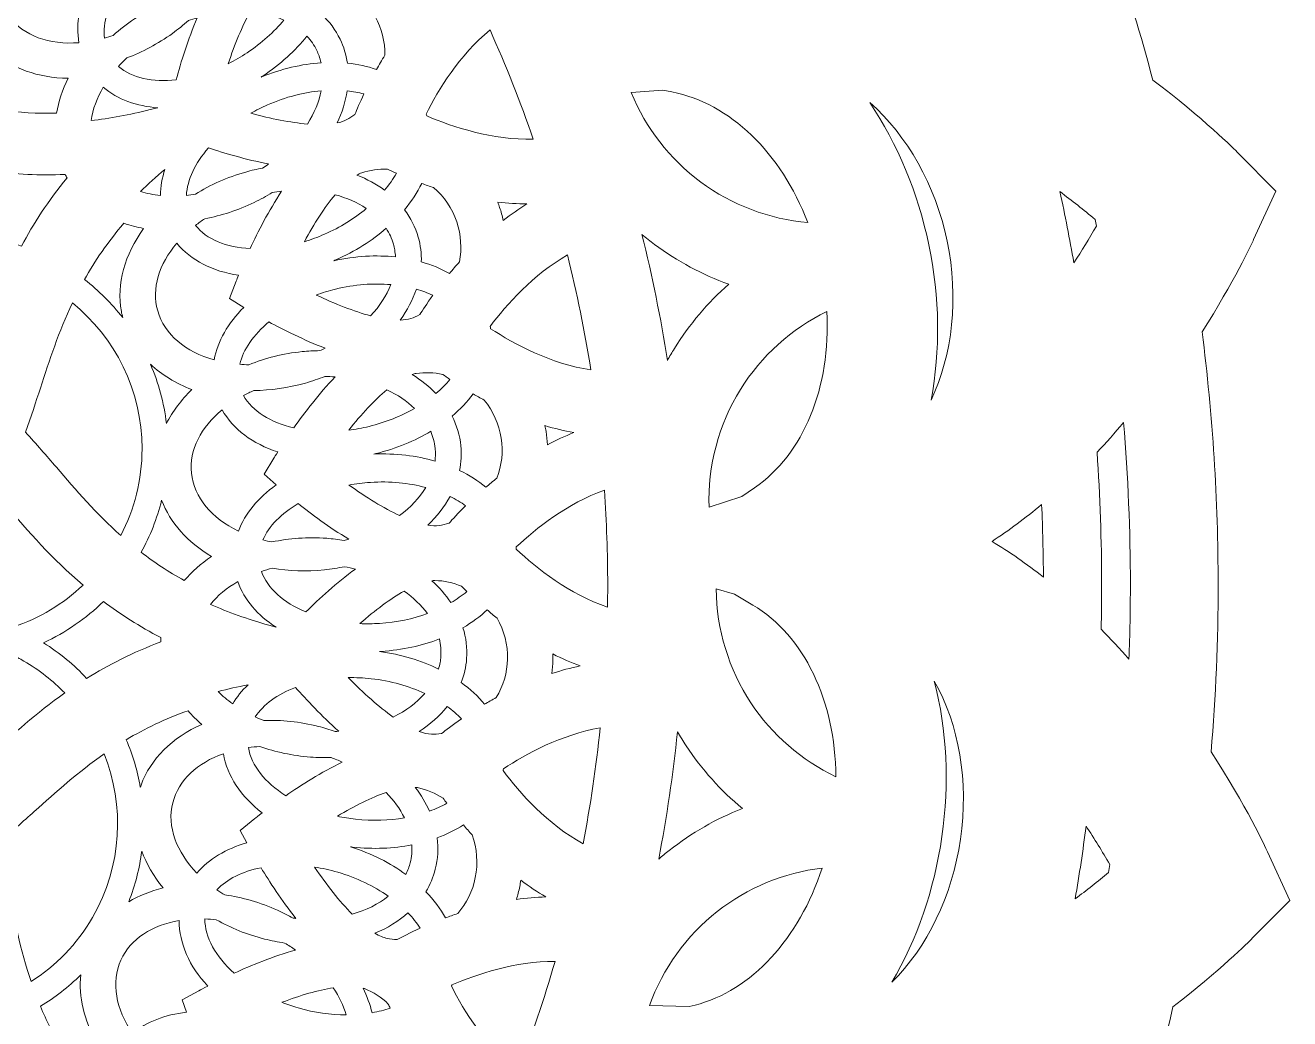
# Model space of a CAD drawing. Header units: millimetres. Extents: x 37 to 1687, y -819 to -120.
# Drawn here: x 675.8 to 773.5, y -693.8 to -616.9 of the extents above; entities that cross this region are included whole.
import ezdxf

# ---------------------------------------------------------------- set-up
doc = ezdxf.new("R2010")
doc.units = ezdxf.units.MM
doc.header["$MEASUREMENT"] = 0
doc.layers.add('Layer 8', color=7, linetype='Continuous')

msp = doc.modelspace()

# ---------------------------------------------------------------- linework, layer by layer
at = {"layer": 'Layer 8', "lineweight": 0}
for points, knots in [([(771.782, -680.862), (771.62, -680.506), (770.142, -677.313), (767.421, -673.133), (767.778, -668.852), (767.959, -664.504), (767.959, -660.206), (767.959, -653.67), (767.542, -647.094), (766.72, -640.657), (769.186, -636.788), (770.553, -633.844), (770.704, -633.515), (770.704, -633.515), (772.415, -629.77), (772.415, -629.77), (772.415, -629.77), (769.518, -626.835), (769.518, -626.835), (769.247, -626.562), (766.796, -624.114), (762.917, -621.183), (761.098, -614.313), (758.769, -607.505), (755.993, -600.942), (754.488, -597.383), (752.792, -593.777), (750.95, -590.221), (751.837, -586.033), (752.087, -583.037), (752.114, -582.701), (752.114, -582.701), (752.424, -578.615), (752.424, -578.615), (752.424, -578.615), (748.713, -576.849), (748.713, -576.849), (748.589, -576.79), (745.674, -575.408), (741.216, -573.982), (735.962, -566.35), (729.957, -559.14), (723.366, -552.549), (721.782, -550.965), (720.125, -549.38), (718.438, -547.836), (717.817, -543.893), (717.09, -541.341), (717.059, -541.234), (717.059, -541.234), (715.945, -537.313), (715.945, -537.313), (715.945, -537.313), (711.87, -536.911), (711.87, -536.911), (711.501, -536.876), (709.515, -536.7), (706.58, -536.7), (705.996, -536.7), (705.396, -536.707), (704.793, -536.722), (695.534, -530.027), (685.502, -524.375), (674.973, -519.922), (674.326, -519.649), (673.645, -519.367), (672.902, -519.066), (671.18, -516.065), (669.831, -514.203), (669.773, -514.124), (669.773, -514.124), (667.386, -510.841), (667.386, -510.841), (667.386, -510.841), (663.445, -511.834), (663.445, -511.834), (663.343, -511.86), (660.957, -512.464), (657.496, -513.758), (645.482, -510.332), (633, -508.404), (620.384, -508.026), (617.926, -505.975), (616.166, -504.777), (615.969, -504.645), (615.969, -504.645), (612.607, -502.378), (612.607, -502.378), (612.607, -502.378), (609.247, -504.645), (609.247, -504.645), (609.029, -504.792), (607.082, -506.118), (604.425, -508.368), (591.882, -509.281), (579.514, -511.745), (567.655, -515.693), (564.543, -514.551), (562.388, -513.993), (562.145, -513.932), (562.145, -513.932), (558.204, -512.938), (558.204, -512.938), (558.204, -512.938), (555.812, -516.227), (555.812, -516.227), (555.649, -516.453), (554.191, -518.491), (552.379, -521.712), (541.359, -526.755), (530.947, -533.126), (521.424, -540.655), (520.926, -540.645), (520.499, -540.641), (520.086, -540.641), (516.969, -540.641), (514.876, -540.844), (514.789, -540.853), (514.789, -540.853), (510.723, -541.254), (510.723, -541.254), (510.723, -541.254), (509.607, -545.172), (509.607, -545.172), (509.572, -545.295), (508.756, -548.182), (508.121, -552.481), (508.098, -552.504), (508.075, -552.526), (508.052, -552.549), (499.906, -560.695), (492.695, -569.744), (486.617, -579.447), (482.409, -580.821), (479.716, -582.104), (479.603, -582.159), (479.603, -582.159), (475.893, -583.923), (475.893, -583.923), (475.893, -583.923), (476.203, -588.01), (476.203, -588.01), (476.214, -588.154), (476.481, -591.551), (477.52, -596.236), (476.737, -597.922), (476.051, -599.463), (475.425, -600.942), (471.789, -609.54), (468.94, -618.5), (466.956, -627.577), (463.342, -630.353), (461.074, -632.62), (460.822, -632.875), (460.822, -632.875), (457.926, -635.807), (457.926, -635.807), (457.926, -635.807), (459.637, -639.552), (459.637, -639.552), (459.801, -639.91), (461.291, -643.122), (463.998, -647.281), (463.64, -651.559), (463.459, -655.906), (463.459, -660.206), (463.459, -666.742), (463.876, -673.319), (464.699, -679.757), (462.232, -683.626), (460.865, -686.568), (460.715, -686.897), (460.715, -686.897), (459.003, -690.641), (459.003, -690.641), (459.003, -690.641), (461.899, -693.573), (461.899, -693.573), (462.168, -693.846), (464.604, -696.286), (468.502, -699.233), (470.321, -706.101), (472.65, -712.908), (475.425, -719.47), (476.931, -723.03), (478.628, -726.636), (480.469, -730.192), (479.547, -734.549), (479.315, -737.582), (479.305, -737.709), (479.305, -737.709), (478.993, -741.797), (478.993, -741.797), (478.993, -741.797), (482.703, -743.562), (482.703, -743.562), (482.827, -743.622), (485.74, -745.004), (490.203, -746.43), (495.457, -754.062), (501.462, -761.272), (508.052, -767.863), (509.633, -769.444), (511.29, -771.028), (512.98, -772.576), (513.579, -776.383), (514.28, -778.899), (514.359, -779.179), (514.359, -779.179), (515.474, -783.099), (515.474, -783.099), (515.474, -783.099), (519.538, -783.5), (519.538, -783.5), (519.757, -783.522), (521.766, -783.712), (524.838, -783.712), (525.42, -783.712), (526.02, -783.705), (526.626, -783.69), (535.885, -790.385), (545.917, -796.037), (556.445, -800.49), (557.082, -800.759), (557.763, -801.04), (558.516, -801.345), (560.181, -804.248), (561.497, -806.083), (561.646, -806.288), (561.646, -806.288), (564.033, -809.571), (564.033, -809.571), (564.033, -809.571), (567.974, -808.577), (567.974, -808.577), (568.075, -808.552), (570.453, -807.951), (573.922, -806.654), (585.935, -810.08), (598.417, -812.008), (611.034, -812.386), (613.477, -814.424), (615.251, -815.633), (615.45, -815.767), (615.45, -815.767), (618.811, -818.033), (618.811, -818.033), (618.811, -818.033), (622.171, -815.768), (622.171, -815.768), (622.389, -815.621), (624.339, -814.294), (626.996, -812.044), (639.535, -811.13), (651.902, -808.666), (663.763, -804.719), (666.975, -805.897), (669.179, -806.457), (669.274, -806.48), (669.274, -806.48), (673.215, -807.474), (673.215, -807.474), (673.215, -807.474), (675.603, -804.191), (675.603, -804.191), (675.668, -804.101), (677.195, -801.988), (679.045, -798.697), (690.064, -793.655), (700.474, -787.284), (709.995, -779.756), (710.481, -779.766), (710.916, -779.771), (711.332, -779.771), (714.465, -779.771), (716.543, -779.568), (716.63, -779.56), (716.63, -779.56), (720.695, -779.158), (720.695, -779.158), (720.695, -779.158), (721.81, -775.239), (721.81, -775.239), (721.845, -775.116), (722.662, -772.22), (723.296, -767.932), (723.32, -767.909), (723.343, -767.886), (723.366, -767.863), (731.513, -759.716), (738.724, -750.667), (744.802, -740.964), (748.849, -739.641), (751.518, -738.395), (751.816, -738.253), (751.816, -738.253), (755.526, -736.488), (755.526, -736.488), (755.526, -736.488), (755.216, -732.403), (755.216, -732.403), (755.204, -732.257), (754.932, -728.838), (753.898, -724.175), (754.681, -722.491), (755.367, -720.949), (755.993, -719.47), (759.629, -710.873), (762.478, -701.914), (764.461, -692.837), (768.084, -690.054), (770.346, -687.79), (770.597, -687.537), (770.597, -687.537), (773.492, -684.604), (773.492, -684.604), (773.492, -684.604), (771.782, -680.862), (771.782, -680.862)], [0, 0, 0, 0, 1, 1, 1, 2, 2, 2, 3, 3, 3, 4, 4, 4, 5, 5, 5, 6, 6, 6, 7, 7, 7, 8, 8, 8, 9, 9, 9, 10, 10, 10, 11, 11, 11, 12, 12, 12, 13, 13, 13, 14, 14, 14, 15, 15, 15, 16, 16, 16, 17, 17, 17, 18, 18, 18, 19, 19, 19, 20, 20, 20, 21, 21, 21, 22, 22, 22, 23, 23, 23, 24, 24, 24, 25, 25, 25, 26, 26, 26, 27, 27, 27, 28, 28, 28, 29, 29, 29, 30, 30, 30, 31, 31, 31, 32, 32, 32, 33, 33, 33, 34, 34, 34, 35, 35, 35, 36, 36, 36, 37, 37, 37, 38, 38, 38, 39, 39, 39, 40, 40, 40, 41, 41, 41, 42, 42, 42, 43, 43, 43, 44, 44, 44, 45, 45, 45, 46, 46, 46, 47, 47, 47, 48, 48, 48, 49, 49, 49, 50, 50, 50, 51, 51, 51, 52, 52, 52, 53, 53, 53, 54, 54, 54, 55, 55, 55, 56, 56, 56, 57, 57, 57, 58, 58, 58, 59, 59, 59, 60, 60, 60, 61, 61, 61, 62, 62, 62, 63, 63, 63, 64, 64, 64, 65, 65, 65, 66, 66, 66, 67, 67, 67, 68, 68, 68, 69, 69, 69, 70, 70, 70, 71, 71, 71, 72, 72, 72, 73, 73, 73, 74, 74, 74, 75, 75, 75, 76, 76, 76, 77, 77, 77, 78, 78, 78, 79, 79, 79, 80, 80, 80, 81, 81, 81, 82, 82, 82, 83, 83, 83, 84, 84, 84, 85, 85, 85, 86, 86, 86, 87, 87, 87, 88, 88, 88, 89, 89, 89, 90, 90, 90, 91, 91, 91, 92, 92, 92, 93, 93, 93, 94, 94, 94, 95, 95, 95, 96, 96, 96, 97, 97, 97, 98, 98, 98, 99, 99, 99, 100, 100, 100, 101, 101, 101, 102, 102, 102, 103, 103, 103, 104, 104, 104, 105, 105, 105, 106, 106, 106, 106]), ([(679.914, -618.293), (677.643, -618.467), (675.636, -617.791), (674.514, -616.234), (673.458, -614.77), (673.384, -612.808), (674.114, -610.831), (675.588, -611.716), (677.456, -611.939), (679.427, -611.54), (679.424, -611.665), (679.421, -611.772), (679.42, -611.853), (679.42, -611.853), (679.394, -613.304), (679.394, -613.304), (679.394, -613.304), (680.754, -613.585), (680.754, -613.585), (679.982, -615.177), (679.68, -616.806), (679.914, -618.293)], [0, 0, 0, 0, 1, 1, 1, 2, 2, 2, 3, 3, 3, 4, 4, 4, 5, 5, 5, 6, 6, 6, 7, 7, 7, 7]), ([(682.974, -613.975), (684.283, -614.168), (686.009, -614.359), (687.792, -614.39), (687.643, -614.544), (687.489, -614.696), (687.33, -614.844), (686.915, -615.002), (686.502, -615.178), (686.091, -615.376), (684.757, -616.02), (683.573, -616.826), (682.567, -617.734), (682.342, -617.811), (682.118, -617.884), (681.894, -617.946), (681.764, -616.742), (682.157, -615.345), (682.974, -613.975)], [0, 0, 0, 0, 1, 1, 1, 2, 2, 2, 3, 3, 3, 4, 4, 4, 5, 5, 5, 6, 6, 6, 6]), ([(702.919, -620.367), (702.224, -620.119), (701.467, -619.956), (700.667, -619.875), (700.573, -619.237), (700.389, -618.615), (700.103, -618.022), (699.752, -617.295), (699.272, -616.661), (698.692, -616.119), (699.122, -615.365), (699.449, -614.596), (699.662, -613.832), (699.975, -613.888), (700.298, -613.941), (700.635, -613.989), (701.554, -614.542), (702.309, -615.329), (702.824, -616.272), (703.326, -617.19), (703.58, -618.223), (703.565, -619.27), (703.332, -619.647), (703.117, -620.014), (702.919, -620.367)], [0, 0, 0, 0, 1, 1, 1, 2, 2, 2, 3, 3, 3, 4, 4, 4, 5, 5, 5, 6, 6, 6, 7, 7, 7, 8, 8, 8, 8]), ([(687.439, -621.168), (685.616, -621.373), (684.004, -621.03), (682.985, -620.123), (683.183, -619.902), (683.392, -619.687), (683.613, -619.476), (684.819, -619.027), (686.015, -618.395), (687.15, -617.577), (687.15, -617.577), (687.15, -617.577), (687.15, -617.577), (687.585, -617.263), (687.995, -616.931), (688.384, -616.586), (688.61, -616.506), (688.836, -616.434), (689.062, -616.368), (688.347, -618.049), (687.807, -619.792), (687.439, -621.168)], [0, 0, 0, 0, 1, 1, 1, 2, 2, 2, 3, 3, 3, 4, 4, 4, 5, 5, 5, 6, 6, 6, 7, 7, 7, 7]), ([(693.159, -615.904), (694.113, -615.979), (694.997, -616.193), (695.769, -616.54), (694.997, -617.459), (694.041, -618.328), (692.929, -619.07), (692.449, -619.391), (691.956, -619.674), (691.461, -619.923), (691.96, -618.413), (692.539, -617.006), (693.159, -615.904)], [0, 0, 0, 0, 1, 1, 1, 2, 2, 2, 3, 3, 3, 4, 4, 4, 4]), ([(706.812, -623.956), (706.793, -623.907), (706.774, -623.859), (706.754, -623.81), (707.695, -621.946), (709.332, -619.254), (711.69, -617.308), (712.924, -620.067), (714.046, -622.9), (715.034, -625.755), (711.897, -625.843), (708.798, -624.808), (706.812, -623.956)], [0, 0, 0, 0, 1, 1, 1, 2, 2, 2, 3, 3, 3, 4, 4, 4, 4]), ([(694.004, -620.957), (694.047, -620.928), (694.091, -620.902), (694.134, -620.873), (695.493, -619.966), (696.639, -618.912), (697.547, -617.787), (697.85, -618.115), (698.105, -618.484), (698.302, -618.892), (698.368, -619.029), (698.427, -619.168), (698.478, -619.31), (698.542, -619.485), (698.593, -619.664), (698.635, -619.846), (697.149, -619.948), (695.575, -620.311), (694.004, -620.957)], [0, 0, 0, 0, 1, 1, 1, 2, 2, 2, 3, 3, 3, 4, 4, 4, 5, 5, 5, 6, 6, 6, 6]), ([(679.085, -621.048), (678.648, -621.935), (678.345, -622.847), (678.19, -623.748), (676.68, -623.782), (675.273, -623.685), (673.938, -623.501), (673.927, -621.972), (673.703, -620.435), (673.254, -618.933), (674.724, -620.28), (676.752, -621.019), (679.085, -621.048)], [0, 0, 0, 0, 1, 1, 1, 2, 2, 2, 3, 3, 3, 4, 4, 4, 4]), ([(686.026, -623.323), (686.026, -623.323), (685.435, -623.471), (685.435, -623.471), (683.808, -623.88), (682.291, -624.151), (680.863, -624.314), (680.987, -623.455), (681.309, -622.578), (681.806, -621.729), (682.91, -622.683), (684.377, -623.216), (686.026, -623.323)], [0, 0, 0, 0, 1, 1, 1, 2, 2, 2, 3, 3, 3, 4, 4, 4, 4]), ([(697.576, -624.581), (696.274, -624.472), (694.751, -624.169), (693.205, -623.753), (693.619, -623.517), (694.052, -623.297), (694.503, -623.099), (695.892, -622.488), (697.312, -622.133), (698.645, -622.013), (698.474, -622.872), (698.11, -623.742), (697.576, -624.581)], [0, 0, 0, 0, 1, 1, 1, 2, 2, 2, 3, 3, 3, 4, 4, 4, 4]), ([(701.255, -623.835), (701.039, -623.997), (700.833, -624.13), (700.629, -624.242), (700.418, -624.357), (700.16, -624.441), (699.87, -624.503), (700.259, -623.685), (700.523, -622.848), (700.651, -622.016), (701.105, -622.063), (701.539, -622.14), (701.945, -622.251), (701.628, -622.921), (701.399, -623.469), (701.255, -623.835)], [0, 0, 0, 0, 1, 1, 1, 2, 2, 2, 3, 3, 3, 4, 4, 4, 5, 5, 5, 5]), ([(727.972, -629.066), (725.561, -627.28), (723.721, -624.904), (722.61, -622.154), (722.61, -622.154), (725.047, -621.972), (725.047, -621.972), (725.047, -621.972), (725.75, -622.106), (725.75, -622.106), (730.215, -622.961), (734.168, -626.787), (736.256, -632.198), (733.28, -631.939), (730.374, -630.846), (727.972, -629.066)], [0, 0, 0, 0, 1, 1, 1, 2, 2, 2, 3, 3, 3, 4, 4, 4, 5, 5, 5, 5]), ([(747.019, -633.633), (747.927, -637.986), (747.443, -642.448), (745.775, -645.928), (746.506, -642.08), (746.453, -637.997), (745.604, -633.928), (744.756, -629.867), (743.195, -626.119), (741.038, -622.928), (743.937, -625.46), (746.121, -629.33), (747.019, -633.633)], [0, 0, 0, 0, 1, 1, 1, 2, 2, 2, 3, 3, 3, 4, 4, 4, 4]), ([(694.578, -627.673), (694.428, -627.779), (694.275, -627.883), (694.12, -627.984), (693.684, -628.068), (693.246, -628.168), (692.808, -628.292), (691.379, -628.696), (690.072, -629.285), (688.921, -630.006), (688.688, -630.043), (688.456, -630.074), (688.226, -630.096), (688.301, -628.905), (688.91, -627.618), (689.923, -626.424), (691.169, -626.84), (692.828, -627.329), (694.578, -627.673)], [0, 0, 0, 0, 1, 1, 1, 2, 2, 2, 3, 3, 3, 4, 4, 4, 5, 5, 5, 6, 6, 6, 6]), ([(673.284, -628.238), (675.008, -628.464), (676.855, -628.565), (678.856, -628.474), (678.904, -628.567), (678.955, -628.66), (679.008, -628.753), (677.543, -630.529), (676.406, -632.291), (675.481, -634.019), (674.033, -633.538), (672.497, -633.253), (670.903, -633.194), (671.974, -631.678), (672.774, -630), (673.284, -628.238)], [0, 0, 0, 0, 1, 1, 1, 2, 2, 2, 3, 3, 3, 4, 4, 4, 5, 5, 5, 5]), ([(686.565, -628.087), (686.345, -628.758), (686.232, -629.434), (686.221, -630.1), (685.678, -630.047), (685.158, -629.949), (684.67, -629.805), (685.256, -629.234), (685.884, -628.661), (686.565, -628.087)], [0, 0, 0, 0, 1, 1, 1, 2, 2, 2, 3, 3, 3, 3]), ([(703.546, -629.699), (702.91, -629.23), (702.189, -628.837), (701.4, -628.528), (701.526, -628.459), (701.651, -628.399), (701.773, -628.358), (701.773, -628.358), (701.773, -628.358), (701.773, -628.358), (702.415, -628.141), (703.092, -628.047), (703.775, -628.074), (703.976, -628.17), (704.204, -628.275), (704.453, -628.386), (704.207, -628.829), (703.902, -629.27), (703.546, -629.699)], [0, 0, 0, 0, 1, 1, 1, 2, 2, 2, 3, 3, 3, 4, 4, 4, 5, 5, 5, 6, 6, 6, 6]), ([(707.335, -629.499), (708.156, -630.206), (708.771, -631.12), (709.118, -632.149), (709.454, -633.145), (709.525, -634.21), (709.325, -635.241), (709.052, -635.547), (708.796, -635.849), (708.556, -636.142), (707.904, -635.766), (707.172, -635.465), (706.381, -635.241), (706.398, -634.601), (706.325, -633.961), (706.147, -633.332), (705.927, -632.552), (705.562, -631.841), (705.082, -631.205), (705.623, -630.554), (706.071, -629.873), (706.41, -629.177), (706.707, -629.285), (707.014, -629.393), (707.335, -629.499)], [0, 0, 0, 0, 1, 1, 1, 2, 2, 2, 3, 3, 3, 4, 4, 4, 5, 5, 5, 6, 6, 6, 7, 7, 7, 8, 8, 8, 8]), ([(693.148, -634.219), (691.313, -634.109), (689.78, -633.493), (688.931, -632.423), (689.161, -632.242), (689.403, -632.068), (689.655, -631.9), (690.92, -631.667), (692.209, -631.252), (693.468, -630.644), (693.468, -630.644), (693.468, -630.644), (693.468, -630.644), (693.951, -630.411), (694.413, -630.155), (694.855, -629.882), (695.101, -629.842), (695.345, -629.808), (695.588, -629.782), (694.591, -631.3), (693.758, -632.911), (693.148, -634.219)], [0, 0, 0, 0, 1, 1, 1, 2, 2, 2, 3, 3, 3, 4, 4, 4, 5, 5, 5, 6, 6, 6, 7, 7, 7, 7]), ([(699.713, -630.05), (700.62, -630.288), (701.438, -630.647), (702.127, -631.113), (701.209, -631.881), (700.119, -632.568), (698.899, -633.104), (698.383, -633.33), (697.863, -633.521), (697.345, -633.678), (698.1, -632.286), (698.914, -631.012), (699.713, -630.05)], [0, 0, 0, 0, 1, 1, 1, 2, 2, 2, 3, 3, 3, 4, 4, 4, 4]), ([(755.735, -629.811), (756.66, -630.501), (757.567, -631.217), (758.446, -631.952), (758.481, -632.129), (758.516, -632.306), (758.55, -632.483), (757.998, -633.438), (757.416, -634.383), (756.811, -635.308), (756.489, -633.474), (756.129, -631.636), (755.735, -629.811)], [0, 0, 0, 0, 1, 1, 1, 2, 2, 2, 3, 3, 3, 4, 4, 4, 4]), ([(714.545, -630.756), (713.927, -631.14), (713.317, -631.568), (712.715, -632.038), (712.64, -631.698), (712.547, -631.361), (712.435, -631.03), (712.387, -630.89), (712.337, -630.75), (712.283, -630.612), (713.053, -630.703), (713.807, -630.751), (714.545, -630.756)], [0, 0, 0, 0, 1, 1, 1, 2, 2, 2, 3, 3, 3, 4, 4, 4, 4]), ([(683.2, -639.076), (683.228, -639.235), (683.27, -639.394), (683.309, -639.553), (682.45, -638.451), (681.454, -637.461), (680.347, -636.608), (681.159, -635.162), (682.144, -633.709), (683.397, -632.251), (683.885, -632.423), (684.395, -632.559), (684.924, -632.66), (683.45, -634.674), (682.826, -636.953), (683.2, -639.076)], [0, 0, 0, 0, 1, 1, 1, 2, 2, 2, 3, 3, 3, 4, 4, 4, 5, 5, 5, 5]), ([(699.63, -635.149), (699.678, -635.128), (699.725, -635.11), (699.772, -635.089), (701.266, -634.433), (702.576, -633.595), (703.664, -632.647), (703.909, -633.026), (704.098, -633.436), (704.222, -633.876), (704.264, -634.022), (704.297, -634.169), (704.324, -634.318), (704.355, -634.497), (704.374, -634.678), (704.383, -634.859), (702.902, -634.702), (701.29, -634.786), (699.63, -635.149)], [0, 0, 0, 0, 1, 1, 1, 2, 2, 2, 3, 3, 3, 4, 4, 4, 5, 5, 5, 6, 6, 6, 6]), ([(723.431, -633.127), (723.747, -633.389), (724.07, -633.643), (724.4, -633.887), (726.173, -635.201), (728.1, -636.233), (730.145, -636.965), (728.515, -638.4), (727.104, -640.07), (725.941, -641.945), (725.754, -642.246), (725.575, -642.552), (725.402, -642.863), (724.891, -639.592), (724.231, -636.333), (723.431, -633.127)], [0, 0, 0, 0, 1, 1, 1, 2, 2, 2, 3, 3, 3, 4, 4, 4, 5, 5, 5, 5]), ([(692.661, -638.757), (691.446, -639.972), (690.644, -641.369), (690.37, -642.813), (688.178, -642.199), (686.529, -640.872), (686.007, -639.026), (685.514, -637.284), (686.12, -635.409), (687.491, -633.798), (688.578, -635.131), (690.262, -635.976), (692.255, -636.272), (692.18, -636.46), (692.119, -636.614), (692.078, -636.722), (692.078, -636.722), (691.558, -638.076), (691.558, -638.076), (691.558, -638.076), (692.661, -638.757), (692.661, -638.757)], [0, 0, 0, 0, 1, 1, 1, 2, 2, 2, 3, 3, 3, 4, 4, 4, 5, 5, 5, 6, 6, 6, 7, 7, 7, 7]), ([(711.739, -640.408), (711.729, -640.35), (711.715, -640.292), (711.703, -640.234), (712.954, -638.564), (715.029, -636.206), (717.682, -634.703), (718.407, -637.627), (719.011, -640.61), (719.483, -643.595), (716.391, -643.135), (713.542, -641.587), (711.739, -640.408)], [0, 0, 0, 0, 1, 1, 1, 2, 2, 2, 3, 3, 3, 4, 4, 4, 4]), ([(699.749, -637.345), (701.226, -636.984), (702.688, -636.882), (704.023, -636.996), (703.698, -637.838), (703.167, -638.657), (702.466, -639.41), (701.185, -639.068), (699.719, -638.493), (698.252, -637.802), (698.733, -637.626), (699.233, -637.471), (699.749, -637.345)], [0, 0, 0, 0, 1, 1, 1, 2, 2, 2, 3, 3, 3, 4, 4, 4, 4]), ([(705.997, -637.349), (706.451, -637.478), (706.878, -637.636), (707.269, -637.824), (706.804, -638.476), (706.467, -639.003), (706.274, -639.318), (706.03, -639.442), (705.8, -639.54), (705.573, -639.617), (705.335, -639.697), (705.053, -639.736), (704.741, -639.744), (705.293, -638.982), (705.717, -638.175), (705.997, -637.349)], [0, 0, 0, 0, 1, 1, 1, 2, 2, 2, 3, 3, 3, 4, 4, 4, 5, 5, 5, 5]), ([(679.414, -638.416), (682.698, -641.079), (684.802, -645.143), (684.802, -649.69), (684.802, -652.107), (684.205, -654.386), (683.156, -656.392), (681.257, -654.704), (679.703, -652.897), (678.178, -651.122), (677.416, -650.236), (676.631, -649.322), (675.791, -648.408), (676.22, -647.225), (676.601, -646.05), (676.942, -645.001), (677.645, -642.839), (678.364, -640.639), (679.414, -638.416)], [0, 0, 0, 0, 1, 1, 1, 2, 2, 2, 3, 3, 3, 4, 4, 4, 5, 5, 5, 6, 6, 6, 6]), ([(698.943, -641.917), (698.806, -641.981), (698.666, -642.043), (698.525, -642.103), (698.081, -642.11), (697.632, -642.133), (697.179, -642.179), (695.702, -642.329), (694.312, -642.681), (693.054, -643.192), (692.817, -643.188), (692.581, -643.178), (692.349, -643.159), (692.622, -642.016), (693.422, -640.869), (694.596, -639.878), (695.739, -640.5), (697.282, -641.269), (698.943, -641.917)], [0, 0, 0, 0, 1, 1, 1, 2, 2, 2, 3, 3, 3, 4, 4, 4, 5, 5, 5, 6, 6, 6, 6]), ([(731.04, -645.108), (732.645, -642.52), (734.992, -640.406), (737.721, -639.071), (738.028, -644.943), (735.935, -650.103), (732.136, -652.704), (732.136, -652.704), (731.143, -653.384), (731.143, -653.384), (731.143, -653.384), (728.617, -654.209), (728.617, -654.209), (728.51, -651.021), (729.357, -647.821), (731.04, -645.108)], [0, 0, 0, 0, 1, 1, 1, 2, 2, 2, 3, 3, 3, 4, 4, 4, 5, 5, 5, 5]), ([(688.656, -645.113), (687.82, -645.915), (687.157, -646.805), (686.684, -647.744), (686.494, -646.135), (686.074, -644.596), (685.454, -643.161), (686.321, -643.974), (687.4, -644.638), (688.656, -645.113)], [0, 0, 0, 0, 1, 1, 1, 2, 2, 2, 3, 3, 3, 3]), ([(707.502, -645.42), (706.976, -644.869), (706.359, -644.374), (705.667, -643.945), (705.775, -643.912), (705.882, -643.885), (705.984, -643.869), (706.668, -643.765), (707.36, -643.79), (708.043, -643.945), (708.207, -644.061), (708.393, -644.19), (708.593, -644.326), (708.281, -644.705), (707.913, -645.072), (707.502, -645.42)], [0, 0, 0, 0, 1, 1, 1, 2, 2, 2, 3, 3, 3, 4, 4, 4, 5, 5, 5, 5]), ([(696.53, -648.073), (694.725, -647.651), (693.308, -646.777), (692.649, -645.572), (692.906, -645.434), (693.173, -645.305), (693.448, -645.185), (694.734, -645.175), (696.075, -644.99), (697.421, -644.61), (697.421, -644.61), (697.421, -644.61), (697.421, -644.61), (697.937, -644.464), (698.436, -644.292), (698.919, -644.1), (699.188, -644.103), (699.453, -644.113), (699.715, -644.132), (698.47, -645.448), (697.362, -646.893), (696.53, -648.073)], [0, 0, 0, 0, 1, 1, 1, 2, 2, 2, 3, 3, 3, 4, 4, 4, 5, 5, 5, 6, 6, 6, 7, 7, 7, 7]), ([(705.858, -646.566), (704.822, -647.161), (703.633, -647.646), (702.342, -647.961), (701.815, -648.09), (701.29, -648.184), (700.772, -648.249), (701.755, -647.021), (702.772, -645.923), (703.719, -645.13), (704.548, -645.517), (705.272, -646.002), (705.858, -646.566)], [0, 0, 0, 0, 1, 1, 1, 2, 2, 2, 3, 3, 3, 4, 4, 4, 4]), ([(709.342, -651.368), (709.468, -650.744), (709.506, -650.105), (709.441, -649.458), (709.359, -648.648), (709.121, -647.88), (708.755, -647.167), (709.385, -646.633), (709.933, -646.057), (710.383, -645.448), (710.656, -645.607), (710.941, -645.767), (711.24, -645.928), (711.939, -646.773), (712.394, -647.79), (712.56, -648.879), (712.718, -649.919), (712.602, -650.981), (712.224, -651.963), (711.923, -652.202), (711.641, -652.438), (711.369, -652.67), (710.783, -652.171), (710.1, -651.735), (709.342, -651.368)], [0, 0, 0, 0, 1, 1, 1, 2, 2, 2, 3, 3, 3, 4, 4, 4, 5, 5, 5, 6, 6, 6, 7, 7, 7, 8, 8, 8, 8]), ([(690.991, -646.674), (691.837, -648.18), (693.359, -649.305), (695.283, -649.938), (695.136, -650.172), (695.033, -650.341), (694.984, -650.423), (694.984, -650.423), (694.237, -651.666), (694.237, -651.666), (694.237, -651.666), (695.158, -652.486), (695.158, -652.486), (693.776, -653.468), (692.763, -654.694), (692.251, -656.053), (690.202, -655.068), (688.811, -653.476), (688.617, -651.569), (688.435, -649.766), (689.359, -648.023), (690.991, -646.674)], [0, 0, 0, 0, 1, 1, 1, 2, 2, 2, 3, 3, 3, 4, 4, 4, 5, 5, 5, 6, 6, 6, 7, 7, 7, 7]), ([(761.067, -665.948), (760.363, -665.146), (759.645, -664.371), (758.919, -663.632), (758.946, -662.476), (758.959, -661.325), (758.959, -660.205), (758.959, -656.801), (758.838, -653.355), (758.6, -649.957), (759.293, -649.222), (759.978, -648.456), (760.648, -647.665), (761, -651.82), (761.179, -656.03), (761.179, -660.206), (761.179, -662.101), (761.141, -664.025), (761.067, -665.948)], [0, 0, 0, 0, 1, 1, 1, 2, 2, 2, 3, 3, 3, 4, 4, 4, 5, 5, 5, 6, 6, 6, 6]), ([(707.451, -649.66), (707.466, -649.811), (707.474, -649.962), (707.474, -650.112), (707.474, -650.291), (707.461, -650.468), (707.44, -650.644), (706.008, -650.231), (704.405, -650.033), (702.706, -650.102), (702.756, -650.09), (702.806, -650.08), (702.856, -650.068), (704.44, -649.681), (705.874, -649.085), (707.109, -648.342), (707.287, -648.76), (707.404, -649.201), (707.451, -649.66)], [0, 0, 0, 0, 1, 1, 1, 2, 2, 2, 3, 3, 3, 4, 4, 4, 5, 5, 5, 6, 6, 6, 6]), ([(715.94, -647.899), (716.689, -648.125), (717.43, -648.305), (718.161, -648.439), (717.481, -648.713), (716.8, -649.031), (716.121, -649.392), (716.106, -649.044), (716.072, -648.697), (716.02, -648.352), (716.02, -648.352), (716.02, -648.352), (716.02, -648.352), (715.997, -648.2), (715.97, -648.05), (715.94, -647.899)], [0, 0, 0, 0, 1, 1, 1, 2, 2, 2, 3, 3, 3, 4, 4, 4, 5, 5, 5, 5]), ([(680.242, -660.238), (678.715, -661.679), (676.878, -662.793), (674.842, -663.467), (671.324, -661.975), (667.505, -661.795), (663.999, -662.766), (663.861, -662.699), (663.727, -662.627), (663.591, -662.557), (663.602, -662.549), (663.614, -662.541), (663.626, -662.534), (667.823, -659.667), (670.828, -656.499), (673.007, -652.627), (673.411, -653.085), (673.818, -653.553), (674.249, -654.051), (675.98, -656.051), (677.846, -658.202), (680.242, -660.238)], [0, 0, 0, 0, 1, 1, 1, 2, 2, 2, 3, 3, 3, 4, 4, 4, 5, 5, 5, 6, 6, 6, 7, 7, 7, 7]), ([(706.72, -652.686), (706.242, -653.483), (705.553, -654.218), (704.699, -654.851), (703.481, -654.28), (702.121, -653.444), (700.785, -652.494), (701.322, -652.394), (701.875, -652.323), (702.442, -652.286), (703.962, -652.187), (705.423, -652.34), (706.72, -652.686)], [0, 0, 0, 0, 1, 1, 1, 2, 2, 2, 3, 3, 3, 4, 4, 4, 4]), ([(686.314, -653.673), (686.973, -655.407), (688.305, -656.915), (690.169, -658.023), (689.358, -658.566), (688.648, -659.195), (688.067, -659.887), (686.831, -659.203), (685.732, -658.465), (684.727, -657.692), (685.423, -656.442), (685.96, -655.094), (686.314, -653.673)], [0, 0, 0, 0, 1, 1, 1, 2, 2, 2, 3, 3, 3, 4, 4, 4, 4]), ([(708.601, -653.379), (709.041, -653.593), (709.447, -653.832), (709.809, -654.096), (709.215, -654.679), (708.775, -655.158), (708.523, -655.442), (708.259, -655.523), (708.012, -655.58), (707.772, -655.617), (707.509, -655.656), (707.208, -655.643), (706.878, -655.59), (707.586, -654.916), (708.168, -654.172), (708.601, -653.379)], [0, 0, 0, 0, 1, 1, 1, 2, 2, 2, 3, 3, 3, 4, 4, 4, 5, 5, 5, 5]), ([(713.718, -657.454), (713.719, -657.397), (713.716, -657.339), (713.715, -657.282), (715.229, -655.861), (717.67, -653.908), (720.531, -652.884), (720.701, -655.355), (720.787, -657.813), (720.787, -660.204), (720.787, -660.752), (720.781, -661.324), (720.77, -661.933), (717.814, -660.938), (715.283, -658.923), (713.718, -657.454)], [0, 0, 0, 0, 1, 1, 1, 2, 2, 2, 3, 3, 3, 4, 4, 4, 5, 5, 5, 5]), ([(700.411, -656.773), (699.973, -656.702), (699.527, -656.647), (699.073, -656.614), (697.593, -656.505), (696.162, -656.611), (694.835, -656.895), (694.599, -656.849), (694.367, -656.798), (694.14, -656.739), (694.596, -655.673), (695.561, -654.693), (696.861, -653.924), (697.867, -654.728), (699.247, -655.754), (700.768, -656.684), (700.65, -656.715), (700.531, -656.745), (700.411, -656.773)], [0, 0, 0, 0, 1, 1, 1, 2, 2, 2, 3, 3, 3, 4, 4, 4, 5, 5, 5, 6, 6, 6, 6]), ([(754.458, -659.612), (753.153, -658.583), (751.825, -657.658), (750.489, -656.849), (751.78, -656.005), (753.063, -655.052), (754.322, -654.001), (754.404, -655.879), (754.45, -657.759), (754.458, -659.612)], [0, 0, 0, 0, 1, 1, 1, 2, 2, 2, 3, 3, 3, 3]), ([(701.283, -658.99), (699.829, -660.058), (698.491, -661.28), (697.454, -662.31), (695.733, -661.584), (694.473, -660.474), (694.025, -659.167), (694.301, -659.077), (694.585, -658.997), (694.877, -658.926), (696.145, -659.14), (697.497, -659.191), (698.889, -659.05), (698.889, -659.05), (698.889, -659.05), (698.889, -659.05), (699.423, -658.995), (699.944, -658.913), (700.453, -658.808), (700.735, -658.861), (701.012, -658.921), (701.283, -658.99)], [0, 0, 0, 0, 1, 1, 1, 2, 2, 2, 3, 3, 3, 4, 4, 4, 5, 5, 5, 6, 6, 6, 7, 7, 7, 7]), ([(692.2, -659.965), (692.697, -661.366), (693.738, -662.574), (695.158, -663.493), (695.158, -663.493), (694.591, -663.331), (694.591, -663.331), (692.929, -662.857), (691.44, -662.316), (690.089, -661.722), (690.628, -661.044), (691.346, -660.45), (692.2, -659.965)], [0, 0, 0, 0, 1, 1, 1, 2, 2, 2, 3, 3, 3, 4, 4, 4, 4]), ([(707.193, -659.888), (707.26, -659.882), (707.327, -659.875), (707.391, -659.875), (707.407, -659.875), (707.423, -659.876), (707.438, -659.876), (708.147, -659.893), (708.838, -660.043), (709.492, -660.323), (709.627, -660.459), (709.766, -660.593), (709.904, -660.727), (709.538, -661.036), (709.122, -661.324), (708.669, -661.588), (708.264, -660.982), (707.768, -660.411), (707.193, -659.888)], [0, 0, 0, 0, 1, 1, 1, 2, 2, 2, 3, 3, 3, 4, 4, 4, 5, 5, 5, 6, 6, 6, 6]), ([(731.852, -669.341), (731.852, -669.341), (731.852, -669.341), (731.852, -669.341), (730.136, -666.744), (729.198, -663.647), (729.17, -660.531), (729.17, -660.531), (730.579, -660.922), (730.579, -660.922), (730.579, -660.922), (732, -661.771), (732, -661.771), (735.964, -664.137), (738.373, -669.162), (738.426, -675.051), (735.778, -673.786), (733.47, -671.788), (731.852, -669.341)], [0, 0, 0, 0, 1, 1, 1, 2, 2, 2, 3, 3, 3, 4, 4, 4, 5, 5, 5, 6, 6, 6, 6]), ([(677.184, -664.689), (678.909, -663.892), (680.474, -662.809), (681.817, -661.497), (683.13, -662.481), (684.592, -663.425), (686.26, -664.291), (686.254, -664.4), (686.251, -664.51), (686.25, -664.621), (684.073, -665.434), (682.193, -666.401), (680.517, -667.445), (679.553, -666.403), (678.437, -665.475), (677.184, -664.689)], [0, 0, 0, 0, 1, 1, 1, 2, 2, 2, 3, 3, 3, 4, 4, 4, 5, 5, 5, 5]), ([(701.635, -663.206), (702.809, -662.18), (703.991, -661.291), (705.049, -660.689), (705.773, -661.203), (706.382, -661.791), (706.85, -662.43), (705.728, -662.835), (704.475, -663.105), (703.152, -663.191), (702.638, -663.224), (702.131, -663.227), (701.635, -663.206)], [0, 0, 0, 0, 1, 1, 1, 2, 2, 2, 3, 3, 3, 4, 4, 4, 4]), ([(709.46, -667.765), (709.69, -667.175), (709.837, -666.556), (709.884, -665.912), (709.944, -665.094), (709.842, -664.293), (709.603, -663.523), (710.3, -663.117), (710.927, -662.656), (711.467, -662.148), (711.721, -662.363), (711.977, -662.574), (712.237, -662.78), (712.792, -663.741), (713.07, -664.835), (713.044, -665.951), (713.019, -667.002), (712.721, -668.028), (712.179, -668.929), (711.86, -669.102), (711.556, -669.274), (711.265, -669.446), (710.768, -668.835), (710.159, -668.271), (709.46, -667.765)], [0, 0, 0, 0, 1, 1, 1, 2, 2, 2, 3, 3, 3, 4, 4, 4, 5, 5, 5, 6, 6, 6, 7, 7, 7, 8, 8, 8, 8]), ([(703.292, -665.355), (704.919, -665.249), (706.433, -664.911), (707.779, -664.394), (707.883, -664.841), (707.924, -665.3), (707.89, -665.765), (707.878, -665.916), (707.86, -666.066), (707.833, -666.214), (707.803, -666.386), (707.761, -666.554), (707.711, -666.721), (706.371, -666.064), (704.826, -665.59), (703.139, -665.362), (703.19, -665.36), (703.241, -665.358), (703.292, -665.355)], [0, 0, 0, 0, 1, 1, 1, 2, 2, 2, 3, 3, 3, 4, 4, 4, 5, 5, 5, 6, 6, 6, 6]), ([(671.789, -674.503), (670.434, -671.219), (668.5, -668.321), (665.836, -665.587), (667.254, -665.985), (668.747, -666.202), (670.291, -666.202), (671.819, -666.202), (673.297, -665.989), (674.702, -665.599), (675.025, -665.754), (675.346, -665.919), (675.661, -666.101), (676.855, -666.79), (677.91, -667.627), (678.824, -668.571), (676.632, -670.124), (674.798, -671.784), (673.081, -673.34), (672.666, -673.716), (672.234, -674.107), (671.789, -674.503)], [0, 0, 0, 0, 1, 1, 1, 2, 2, 2, 3, 3, 3, 4, 4, 4, 5, 5, 5, 6, 6, 6, 7, 7, 7, 7]), ([(716.542, -665.556), (717.245, -665.912), (717.95, -666.221), (718.652, -666.481), (717.929, -666.634), (717.199, -666.83), (716.462, -667.071), (716.508, -666.727), (716.535, -666.381), (716.543, -666.033), (716.547, -665.875), (716.546, -665.715), (716.542, -665.556)], [0, 0, 0, 0, 1, 1, 1, 2, 2, 2, 3, 3, 3, 4, 4, 4, 4]), ([(704.214, -670.432), (703.102, -669.643), (701.897, -668.567), (700.738, -667.385), (701.314, -667.375), (701.903, -667.401), (702.5, -667.467), (704.018, -667.634), (705.433, -668.04), (706.652, -668.608), (706.028, -669.33), (705.198, -669.95), (704.214, -670.432)], [0, 0, 0, 0, 1, 1, 1, 2, 2, 2, 3, 3, 3, 4, 4, 4, 4]), ([(692.991, -667.944), (692.517, -668.391), (692.122, -668.886), (691.807, -669.419), (691.392, -669.121), (691.015, -668.797), (690.681, -668.454), (691.416, -668.265), (692.185, -668.094), (692.991, -667.944)], [0, 0, 0, 0, 1, 1, 1, 2, 2, 2, 3, 3, 3, 3]), ([(693.544, -670.422), (694.168, -669.461), (695.267, -668.67), (696.656, -668.136), (697.496, -669.093), (698.671, -670.342), (700.005, -671.528), (699.911, -671.535), (699.816, -671.542), (699.721, -671.547), (699.302, -671.402), (698.873, -671.27), (698.431, -671.158), (696.992, -670.794), (695.565, -670.65), (694.209, -670.699), (693.982, -670.612), (693.759, -670.52), (693.544, -670.422)], [0, 0, 0, 0, 1, 1, 1, 2, 2, 2, 3, 3, 3, 4, 4, 4, 5, 5, 5, 6, 6, 6, 6]), ([(746.025, -667.65), (747.94, -671.019), (748.689, -675.401), (748.043, -679.876), (747.409, -684.275), (745.482, -688.241), (742.743, -690.939), (744.697, -687.621), (746.019, -683.786), (746.613, -679.67), (747.207, -675.548), (747.002, -671.456), (746.025, -667.65)], [0, 0, 0, 0, 1, 1, 1, 2, 2, 2, 3, 3, 3, 4, 4, 4, 4]), ([(684.719, -675.693), (684.7, -675.747), (684.686, -675.806), (684.667, -675.862), (684.448, -674.599), (684.085, -673.364), (683.582, -672.183), (684.996, -671.342), (686.56, -670.579), (688.355, -669.944), (688.677, -670.313), (689.033, -670.666), (689.419, -670.999), (687.136, -672.006), (685.456, -673.668), (684.719, -675.693)], [0, 0, 0, 0, 1, 1, 1, 2, 2, 2, 3, 3, 3, 4, 4, 4, 5, 5, 5, 5]), ([(708.382, -669.619), (708.794, -669.918), (709.165, -670.238), (709.483, -670.575), (708.769, -671.063), (708.237, -671.471), (707.933, -671.714), (707.657, -671.748), (707.403, -671.761), (707.158, -671.755), (706.876, -671.749), (706.561, -671.678), (706.222, -671.554), (707.07, -671.001), (707.801, -670.349), (708.382, -669.619)], [0, 0, 0, 0, 1, 1, 1, 2, 2, 2, 3, 3, 3, 4, 4, 4, 5, 5, 5, 5]), ([(712.695, -674.567), (712.704, -674.521), (712.713, -674.475), (712.721, -674.429), (714.458, -673.292), (717.206, -671.786), (720.207, -671.271), (719.894, -674.272), (719.451, -677.277), (718.886, -680.227), (716.132, -678.729), (713.981, -676.289), (712.695, -674.567)], [0, 0, 0, 0, 1, 1, 1, 2, 2, 2, 3, 3, 3, 4, 4, 4, 4]), ([(726.173, -671.563), (726.387, -671.931), (726.612, -672.294), (726.847, -672.649), (728.063, -674.489), (729.521, -676.118), (731.192, -677.506), (729.169, -678.297), (727.272, -679.384), (725.539, -680.748), (725.263, -680.965), (724.992, -681.189), (724.727, -681.419), (725.353, -678.166), (725.837, -674.867), (726.173, -671.563)], [0, 0, 0, 0, 1, 1, 1, 2, 2, 2, 3, 3, 3, 4, 4, 4, 5, 5, 5, 5]), ([(695.908, -676.511), (694.311, -675.496), (693.239, -674.174), (693.018, -672.796), (693.305, -672.755), (693.599, -672.726), (693.897, -672.707), (695.109, -673.137), (696.432, -673.422), (697.827, -673.525), (697.827, -673.525), (697.827, -673.525), (697.827, -673.525), (698.362, -673.564), (698.89, -673.574), (699.409, -673.559), (699.703, -673.669), (699.988, -673.788), (700.266, -673.916), (698.651, -674.71), (697.112, -675.681), (695.908, -676.511)], [0, 0, 0, 0, 1, 1, 1, 2, 2, 2, 3, 3, 3, 4, 4, 4, 5, 5, 5, 6, 6, 6, 7, 7, 7, 7]), ([(674.481, -683.648), (674.275, -682.557), (674.046, -681.337), (673.772, -680.106), (674.713, -679.312), (675.603, -678.512), (676.471, -677.73), (678.152, -676.217), (679.864, -674.68), (681.871, -673.286), (683.461, -677.275), (683.281, -681.925), (680.973, -685.924), (679.77, -688.008), (678.122, -689.677), (676.221, -690.889), (675.381, -688.411), (674.925, -686.007), (674.481, -683.648)], [0, 0, 0, 0, 1, 1, 1, 2, 2, 2, 3, 3, 3, 4, 4, 4, 5, 5, 5, 6, 6, 6, 6]), ([(687.174, -677.053), (687.619, -675.295), (689.086, -673.973), (691.084, -673.264), (691.375, -674.989), (692.452, -676.582), (694.083, -677.839), (693.798, -678.058), (693.6, -678.217), (693.512, -678.288), (693.512, -678.288), (692.385, -679.201), (692.385, -679.201), (692.385, -679.201), (692.898, -680.154), (692.898, -680.154), (691.304, -680.611), (689.967, -681.411), (689.042, -682.497), (687.462, -680.873), (686.705, -678.906), (687.174, -677.053)], [0, 0, 0, 0, 1, 1, 1, 2, 2, 2, 3, 3, 3, 4, 4, 4, 5, 5, 5, 6, 6, 6, 7, 7, 7, 7]), ([(705.919, -675.869), (705.977, -675.875), (706.036, -675.881), (706.09, -675.892), (706.804, -676.035), (707.47, -676.31), (708.073, -676.711), (708.163, -676.84), (708.257, -676.967), (708.349, -677.096), (707.942, -677.329), (707.491, -677.531), (707.011, -677.708), (706.73, -677.073), (706.364, -676.456), (705.919, -675.869)], [0, 0, 0, 0, 1, 1, 1, 2, 2, 2, 3, 3, 3, 4, 4, 4, 5, 5, 5, 5]), ([(703.656, -676.256), (704.254, -676.871), (704.733, -677.534), (705.073, -678.222), (703.9, -678.425), (702.621, -678.474), (701.305, -678.33), (700.825, -678.277), (700.356, -678.199), (699.899, -678.101), (701.222, -677.308), (702.524, -676.652), (703.656, -676.256)], [0, 0, 0, 0, 1, 1, 1, 2, 2, 2, 3, 3, 3, 4, 4, 4, 4]), ([(707.464, -682.192), (707.666, -681.393), (707.704, -680.581), (707.6, -679.777), (708.342, -679.503), (709.027, -679.167), (709.638, -678.771), (709.855, -679.032), (710.074, -679.29), (710.299, -679.544), (710.69, -680.596), (710.779, -681.736), (710.556, -682.848), (710.349, -683.876), (709.879, -684.832), (709.192, -685.625), (708.863, -685.735), (708.547, -685.847), (708.243, -685.96), (707.856, -685.252), (707.345, -684.572), (706.729, -683.935), (707.055, -683.397), (707.306, -682.815), (707.464, -682.192)], [0, 0, 0, 0, 1, 1, 1, 2, 2, 2, 3, 3, 3, 4, 4, 4, 5, 5, 5, 6, 6, 6, 7, 7, 7, 8, 8, 8, 8]), ([(759.495, -682.447), (758.661, -683.144), (757.798, -683.826), (756.916, -684.486), (757.233, -682.624), (757.515, -680.747), (757.758, -678.872), (758.396, -679.84), (759.008, -680.829), (759.589, -681.829), (759.558, -682.035), (759.527, -682.241), (759.495, -682.447)], [0, 0, 0, 0, 1, 1, 1, 2, 2, 2, 3, 3, 3, 4, 4, 4, 4]), ([(686.426, -683.649), (685.455, -683.888), (684.562, -684.248), (683.77, -684.713), (684.274, -683.436), (684.606, -682.123), (684.776, -680.803), (685.135, -681.786), (685.686, -682.746), (686.426, -683.649)], [0, 0, 0, 0, 1, 1, 1, 2, 2, 2, 3, 3, 3, 3]), ([(700.915, -680.466), (700.966, -680.472), (701.016, -680.48), (701.068, -680.486), (702.687, -680.664), (704.238, -680.594), (705.653, -680.318), (705.68, -680.781), (705.64, -681.245), (705.525, -681.701), (705.488, -681.848), (705.443, -681.993), (705.392, -682.134), (705.333, -682.295), (705.264, -682.45), (705.188, -682.602), (703.981, -681.721), (702.539, -680.984), (700.915, -680.466)], [0, 0, 0, 0, 1, 1, 1, 2, 2, 2, 3, 3, 3, 4, 4, 4, 5, 5, 5, 6, 6, 6, 6]), ([(701.032, -685.676), (700.067, -684.691), (699.061, -683.407), (698.124, -682.03), (698.717, -682.121), (699.318, -682.252), (699.92, -682.428), (701.391, -682.857), (702.718, -683.505), (703.821, -684.279), (703.066, -684.897), (702.114, -685.371), (701.032, -685.676)], [0, 0, 0, 0, 1, 1, 1, 2, 2, 2, 3, 3, 3, 4, 4, 4, 4]), ([(696.687, -686.001), (696.617, -685.993), (696.547, -685.986), (696.477, -685.977), (696.089, -685.761), (695.689, -685.557), (695.274, -685.37), (693.92, -684.762), (692.54, -684.372), (691.195, -684.185), (690.984, -684.058), (690.778, -683.927), (690.58, -683.79), (691.351, -682.959), (692.553, -682.372), (693.994, -682.083), (694.646, -683.16), (695.581, -684.595), (696.687, -686.001)], [0, 0, 0, 0, 1, 1, 1, 2, 2, 2, 3, 3, 3, 4, 4, 4, 5, 5, 5, 6, 6, 6, 6]), ([(727.535, -692.706), (727.535, -692.706), (727.09, -692.821), (727.09, -692.821), (727.09, -692.821), (724.019, -692.729), (724.019, -692.729), (725.045, -689.882), (726.877, -687.329), (729.248, -685.464), (731.572, -683.636), (734.415, -682.463), (737.351, -682.105), (735.586, -687.569), (731.894, -691.587), (727.535, -692.706)], [0, 0, 0, 0, 1, 1, 1, 2, 2, 2, 3, 3, 3, 4, 4, 4, 5, 5, 5, 5]), ([(713.73, -684.537), (713.834, -684.209), (713.92, -683.875), (713.987, -683.537), (714.02, -683.375), (714.048, -683.212), (714.072, -683.048), (714.707, -683.525), (715.351, -683.954), (716.002, -684.335), (715.26, -684.36), (714.502, -684.427), (713.73, -684.537)], [0, 0, 0, 0, 1, 1, 1, 2, 2, 2, 3, 3, 3, 4, 4, 4, 4]), ([(704.521, -687.636), (704.244, -687.621), (703.991, -687.591), (703.752, -687.543), (703.456, -687.483), (703.138, -687.346), (702.802, -687.146), (703.767, -686.743), (704.628, -686.214), (705.348, -685.576), (705.715, -685.958), (706.036, -686.354), (706.296, -686.759), (705.483, -687.126), (704.87, -687.445), (704.521, -687.636)], [0, 0, 0, 0, 1, 1, 1, 2, 2, 2, 3, 3, 3, 4, 4, 4, 5, 5, 5, 5]), ([(687.671, -686.169), (687.663, -687.932), (688.463, -689.703), (689.877, -691.232), (689.569, -691.393), (689.326, -691.524), (689.178, -691.606), (689.178, -691.606), (687.91, -692.309), (687.91, -692.309), (687.91, -692.309), (688.224, -693.259), (688.224, -693.259), (686.588, -693.437), (685.144, -693.992), (684.051, -694.897), (682.783, -693.025), (682.381, -690.962), (683.164, -689.221), (683.908, -687.567), (685.581, -686.52), (687.671, -686.169)], [0, 0, 0, 0, 1, 1, 1, 2, 2, 2, 3, 3, 3, 4, 4, 4, 5, 5, 5, 6, 6, 6, 7, 7, 7, 7]), ([(690.54, -686.108), (691.658, -686.742), (692.912, -687.253), (694.268, -687.596), (694.268, -687.596), (694.268, -687.596), (694.268, -687.596), (694.788, -687.728), (695.306, -687.829), (695.82, -687.904), (696.111, -688.076), (696.391, -688.257), (696.66, -688.446), (694.935, -688.938), (693.256, -689.622), (691.91, -690.237), (690.487, -688.953), (689.641, -687.451), (689.657, -686.043), (689.947, -686.053), (690.242, -686.075), (690.54, -686.108)], [0, 0, 0, 0, 1, 1, 1, 2, 2, 2, 3, 3, 3, 4, 4, 4, 5, 5, 5, 6, 6, 6, 7, 7, 7, 7]), ([(708.713, -691.226), (708.724, -691.2), (708.736, -691.174), (708.746, -691.148), (710.654, -690.325), (713.637, -689.299), (716.715, -689.322), (715.885, -692.218), (714.921, -695.099), (713.843, -697.91), (711.377, -695.944), (709.677, -693.145), (708.713, -691.226)], [0, 0, 0, 0, 1, 1, 1, 2, 2, 2, 3, 3, 3, 4, 4, 4, 4]), ([(681.281, -695.587), (680.343, -695.649), (679.446, -695.827), (678.623, -696.116), (677.951, -694.993), (677.402, -693.887), (676.942, -692.796), (678.063, -692.121), (679.11, -691.308), (680.057, -690.365), (679.894, -692.061), (680.311, -693.857), (681.281, -695.587)], [0, 0, 0, 0, 1, 1, 1, 2, 2, 2, 3, 3, 3, 4, 4, 4, 4]), ([(699.576, -691.359), (700.034, -692.045), (700.374, -692.755), (700.584, -693.466), (699.394, -693.463), (698.127, -693.289), (696.857, -692.918), (696.429, -692.793), (696.013, -692.649), (695.611, -692.489), (697.035, -691.951), (698.411, -691.543), (699.576, -691.359)], [0, 0, 0, 0, 1, 1, 1, 2, 2, 2, 3, 3, 3, 4, 4, 4, 4]), ([(701.982, -691.431), (702.674, -691.701), (703.296, -692.102), (703.832, -692.623), (703.88, -692.728), (703.932, -692.831), (703.982, -692.935), (703.548, -693.089), (703.076, -693.207), (702.582, -693.296), (702.423, -692.657), (702.187, -692.02), (701.875, -691.397), (701.911, -691.408), (701.948, -691.418), (701.982, -691.431)], [0, 0, 0, 0, 1, 1, 1, 2, 2, 2, 3, 3, 3, 4, 4, 4, 5, 5, 5, 5])]:
    msp.add_open_spline(points, degree=3, knots=knots, dxfattribs=at)

doc.saveas('drawing.dxf')
